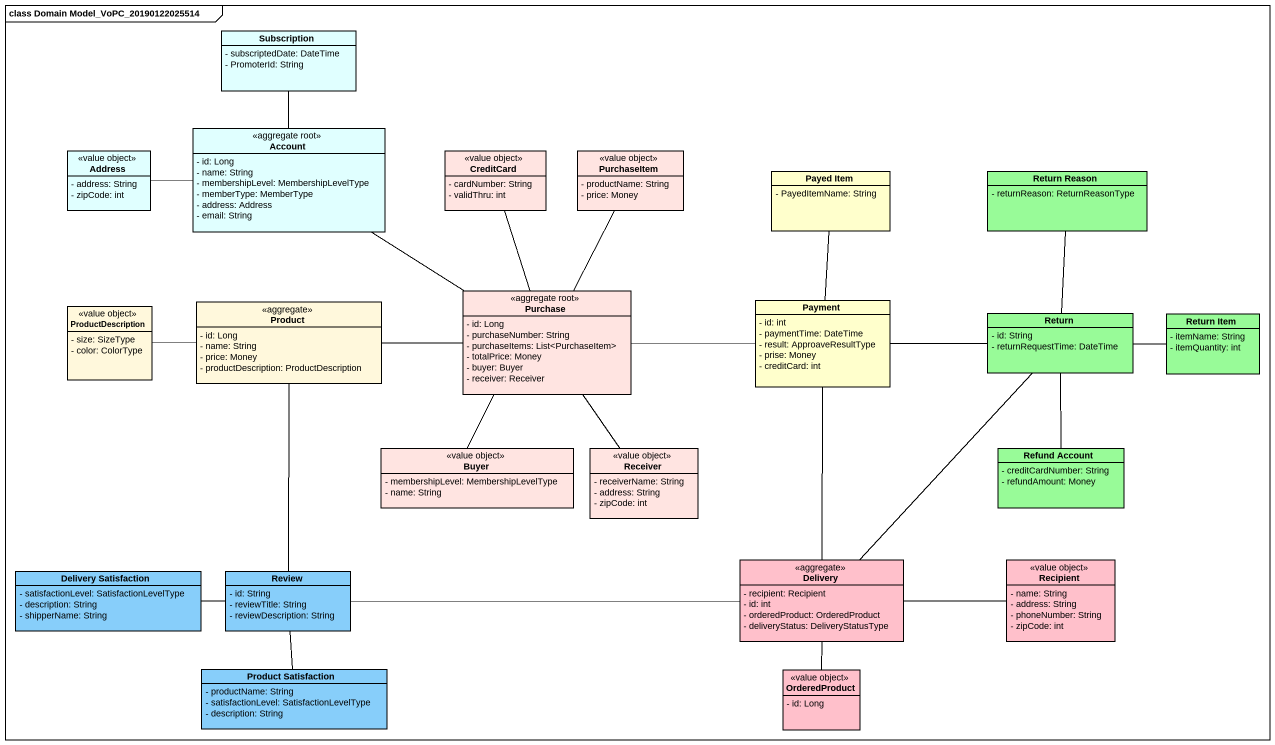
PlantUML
@startuml
mainframe class Domain Model_VoPC_20190122025514
hide circle
hide empty members
skinparam classAttributeIconSize 0
class Subscription #E0FFFF {
  - subscriptedDate: DateTime
  - PromoterId: String
}
class Address <<value object>> #E0FFFF {
  - address: String
  - zipCode: int
}
class Account <<aggregate root>> #E0FFFF {
  - id: Long
  - name: String
  - membershipLevel: MembershipLevelType
  - memberType: MemberType
  - address: Address
  - email: String
}
class CreditCard <<value object>> #FFE4E1 {
  - cardNumber: String
  - validThru: int
}
class PurchaseItem <<value object>> #FFE4E1 {
  - productName: String
  - price: Money
}
class "Payed Item" as Payed_Item {
  - PayedItemName: String
}
class "Return Reason" as Return_Reason #98FB98 {
  - returnReason: ReturnReasonType
}
class ProductDescription <<value object>> #FFF8DC {
  - size: SizeType
  - color: ColorType
}
class Product <<aggregate>> #FFF8DC {
  - id: Long
  - name: String
  - price: Money
  - productDescription: ProductDescription
}
class Purchase <<aggregate root>> #FFE4E1 {
  - id: Long
  - purchaseNumber: String
  - purchaseItems: List<PurchaseItem>
  - totalPrice: Money
  - buyer: Buyer
  - receiver: Receiver
}
class Payment {
  - id: int
  - paymentTime: DateTime
  - result: ApproaveResultType
  - prise: Money
  - creditCard: int
}
class "Return" as Return_ #98FB98 {
  - id: String
  - returnRequestTime: DateTime
}
class "Return Item" as Return_Item #98FB98 {
  - itemName: String
  - itemQuantity: int
}
class Buyer <<value object>> #FFE4E1 {
  - membershipLevel: MembershipLevelType
  - name: String
}
class Receiver <<value object>> #FFE4E1 {
  - receiverName: String
  - address: String
  - zipCode: int
}
class "Refund Account" as Refund_Account #98FB98 {
  - creditCardNumber: String
  - refundAmount: Money
}
class "Delivery Satisfaction" as Delivery_Satisfaction #87CEFA {
  - satisfactionLevel: SatisfactionLevelType
  - description: String
  - shipperName: String
}
class Review #87CEFA {
  - id: String
  - reviewTitle: String
  - reviewDescription: String
}
class Delivery <<aggregate>> #FFC0CB {
  - recipient: Recipient
  - id: int
  - orderedProduct: OrderedProduct
  - deliveryStatus: DeliveryStatusType
}
class Recipient <<value object>> #FFC0CB {
  - name: String
  - address: String
  - phoneNumber: String
  - zipCode: int
}
class "Product Satisfaction" as Product_Satisfaction #87CEFA {
  - productName: String
  - satisfactionLevel: SatisfactionLevelType
  - description: String
}
class OrderedProduct <<value object>> #FFC0CB {
  - id: Long
}
Account -up- Subscription
Account -left- Address
Account -- Purchase
Product -left- ProductDescription
Product -right- Purchase
Product -- Review
Purchase -up- CreditCard
Purchase -up- PurchaseItem
Purchase -right- Payment
Purchase -- Buyer
Purchase -- Receiver
Payment -up- Payed_Item
Payment -right- Return_
Payment -- Delivery
Return_ -up- Return_Reason
Return_ -right- Return_Item
Return_ -- Refund_Account
Review -left- Delivery_Satisfaction
Review -right- Delivery
Review -- Product_Satisfaction
Delivery -up- Return_
Delivery -right- Recipient
Delivery -- OrderedProduct
@enduml
